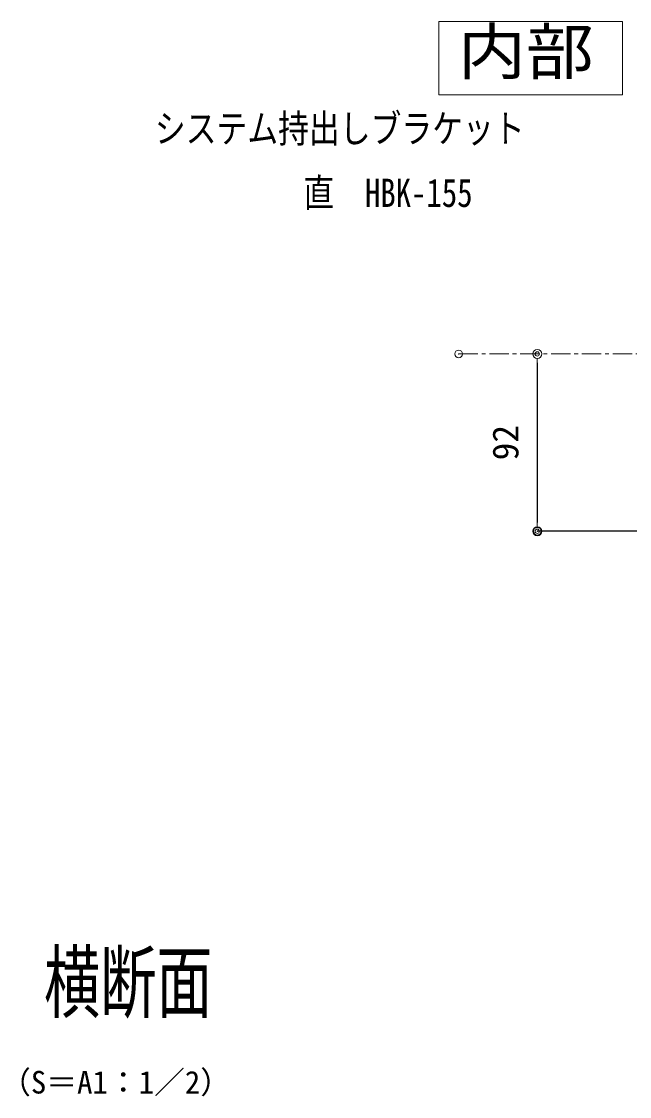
# Model space of a CAD drawing. Units: millimetres, scale not verified. Extents: x -1682 to 1682, y -1188 to 1188.
# Drawn here: x 870 to 1186, y -7 to 551 of the extents above; entities that cross this region are included whole.
import ezdxf
from ezdxf.enums import TextEntityAlignment as Align

# ---------------------------------------------------------------- set-up
doc = ezdxf.new("R2010")
doc.units = ezdxf.units.MM
doc.header["$LTSCALE"] = 8
doc.header["$PDMODE"] = 32
doc.header["$PDSIZE"] = 4
doc.linetypes.add('USER1', pattern=[2, 1.25, -0.25, 0.25, -0.25])
for name, color, linetype, lineweight in [('0-0_0', 7, 'Continuous', 18), ('0-1_DEFPOINTS', 7, 'Continuous', 18), ('0-7_3中心線', 2, 'USER1', 18), ('0-B_P4-12', 7, 'Continuous', 18)]:
    doc.layers.add(name, color=color, linetype=linetype, lineweight=lineweight)
doc.layers.add('0-9_1手摺寸法', color=7, linetype='Continuous')
doc.styles.add('ＭＳ ゴシック', font='')
doc.styles.get('ＭＳ ゴシック').set_extended_font_data('MS Gothic')

# ---------------------------------------------------------------- blocks, each defined once
blk = doc.blocks.new('_ORIGIN2')
at = {"layer": '0-0_0'}
blk.add_line((-0.5, 0), (-1, 0), dxfattribs=at)
for radius in [0.5, 0.25]:
    blk.add_circle((0, 0), radius, dxfattribs=at)
blk = doc.blocks.new('D5')
at = {"layer": '0-1_DEFPOINTS'}
for p in [(1238.948, 802.479), (1279.749, 710.479), (1504.827, 710.479)]:
    blk.add_point(p, dxfattribs=at)
at = {"layer": '0-9_1手摺寸法'}
for p, q in [((1279.749, 797.879), (1279.749, 715.079)), ((1493.327, 710.479), (1279.749, 710.479))]:
    blk.add_line(p, q, dxfattribs=at)
at = {"layer": '0-9_1手摺寸法', "xscale": 4.6, "yscale": 4.6}
for p, rotation in [((1279.749, 802.479), 90), ((1279.749, 710.479), 270)]:
    blk.add_blockref('_ORIGIN2', p, dxfattribs=dict(at, rotation=rotation))
at = {"layer": '0-9_1手摺寸法', "style": 'ＭＳ ゴシック'}
blk.add_text('92', height=13.49, rotation=90, dxfattribs=at).set_placement((1273.999, 747.279), align=Align.BOTTOM_LEFT)

msp = doc.modelspace()

# ---------------------------------------------------------------- linework, layer by layer
at = {"layer": '0-7_3中心線'}
msp.add_line((1097.208, 378.537), (1526.967, 378.537), dxfattribs=at)
at = {"layer": '0-B_P4-12'}
msp.add_line((1086.843, 551), (1086.843, 512.99), dxfattribs=at)
msp.add_lwpolyline([(1086.843, 512.99), (1182.169, 512.99), (1182.169, 551), (1086.843, 551)], dxfattribs=at)

# ---------------------------------------------------------------- block references
at = {"layer": '0-9_1手摺寸法'}
msp.add_blockref('D5', (-141.739, -423.942), dxfattribs=at)

# ---------------------------------------------------------------- texts
at = {"layer": '0-0_0', "style": 'ＭＳ ゴシック'}
for s, height, width, p in [('システム持出しブラケット', 14.66, 0.8, (939.495, 483.757)), ('直\u3000HBK-155', 14.66, 0.8, (1016.568, 450.405)), ('横断面', 30.55, 0.7, (881.961, 28.231))]:
    msp.add_text(s, height=height, dxfattribs=dict(at, width=width)).set_placement(p, align=Align.BOTTOM_LEFT)
msp.add_text('（S＝A1：1／2）', height=11.73, dxfattribs=at).set_placement((859.163, -8.679), align=Align.BOTTOM_LEFT)
at = {"layer": '0-B_P4-12', "style": 'ＭＳ ゴシック', "width": 1.1}
msp.add_text('内部', height=23.46, dxfattribs=at).set_placement((1096.903, 516.623), align=Align.BOTTOM_LEFT)

doc.saveas('drawing.dxf')
